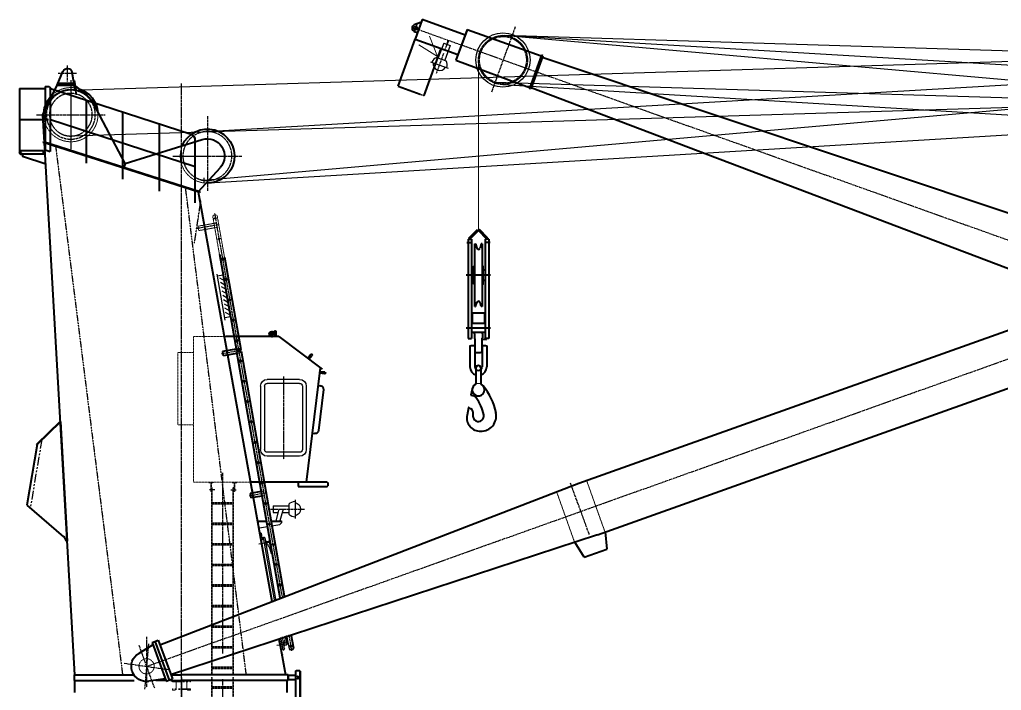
# Model space of a CAD drawing. Header units: millimetres. Extents: x -1838618 to -1600818, y -1770412 to -1553248.
# Drawn here: x -1774451 to -1760213, y -1637180 to -1627454 of the extents above; entities that cross this region are included whole.
import ezdxf

# ---------------------------------------------------------------- set-up
doc = ezdxf.new("R2010")
doc.units = ezdxf.units.MM
doc.header["$LTSCALE"] = 100
for name, pattern in [('CENTER2', [28.575, 19.05, -3.175, 3.175, -3.175]), ('DASHED', [0.75, 0.5, -0.25]), ('PHANTOM', [2.5, 1.25, -0.25, 0.25, -0.25, 0.25, -0.25])]:
    doc.linetypes.add(name, pattern=pattern)
for name, color, linetype in [('08', 7, 'Continuous'), ('CENTER', 6, 'CENTER2'), ('THIN_LINE', 255, 'Continuous')]:
    doc.layers.add(name, color=color, linetype=linetype)
for name, color, linetype, lineweight in [('Dashed', 8, 'DASHED', 20), ('Dimension', 2, 'Continuous', 15), ('houxj', 170, 'PHANTOM', 18), ('Object', 4, 'Continuous', 40), ('Phantom', 7, 'PHANTOM', 25)]:
    doc.layers.add(name, color=color, linetype=linetype, lineweight=lineweight)

# ---------------------------------------------------------------- blocks, each defined once
blk = doc.blocks.new('COOLER DUCT-1')
at = {"layer": 'Dashed'}
for p, q in [((-350, -300), (-550, -1180)), ((-358, -307), (-352, -308))]:
    blk.add_line(p, q, dxfattribs=at)
at = {"layer": 'Object'}
for p, q in [((-4, 5), (-367, -307)), ((0, 0), (-4, 5)), ((0, 0), (0, -1730)), ((0, 0), (-363, -311)), ((-358, -307), (-556, -1179)), ((-363, -311), (-367, -307)), ((-550, -1180), (-556, -1179)), ((-46, -1665), (-550, -1180)), ((-10, -1730), (-22, -1700)), ((-10, -1730), (0, -1730))]:
    blk.add_line(p, q, dxfattribs=at)
blk.add_arc((-115, -1737), 100, 21.8014, 46.1233, dxfattribs=at)
at = {"layer": 'Phantom'}
blk.add_line((-286, -245), (-508, -1220), dxfattribs=at)
blk = doc.blocks.new('A$C271625B8')
at = {"layer": '08', "color": 31, "ltscale": 0.02}
for p, q in [((-326, 18463), (-24137, 20561)), ((1604, 19768), (-24116, 20560)), ((-355, 19167), (-24116, 20560)), ((-24926, 20485), (-24935, 20488)), ((-24249, 19885), (1604, 19103)), ((-24137, 19851), (-397, 18420))]:
    blk.add_line(p, q, dxfattribs=at)
blk.add_circle((-326, 18463), 1.73, dxfattribs=at)
at = {"layer": 'CENTER', "color": 31, "ltscale": 0.02}
for p, q in [((506, 11413), (-25455, 20676)), ((-25383, 20729), (-25423, 20621)), ((-23958, 20689), (-24303, 19741)), ((-24937, 20470), (-24978, 20356)), ((-24999, 20298), (-25105, 20008)), ((1656, 20126), (1656, 19896)), ((1790, 20013), (1518, 20013)), ((4, 19864), (4, 8600)), ((1604, 19913), (1604, 18913)), ((1604, 19864), (1604, 19019)), ((1604, 19864), (1604, 18934)), ((-376, 19393), (-376, 18393)), ((2104, 19413), (1104, 19413)), ((124, 18813), (-876, 18813)), ((124, 18813), (-876, 18813)), ((4, 18813), (-376, 18813)), ((-291, 18463), (-376, 18463)), ((-376, 18403), (-376, 18303)), ((-326, 18497), (-326, 18428)), ((-480, 17978), (-1459, 12422)), ((-529, 17814), (-226, 17761)), ((-516, 17914), (-467, 17905)), ((-569, 17618), (-519, 17610)), ((-621, 17323), (-571, 17314)), ((-673, 17027), (-624, 17019)), ((-725, 16732), (-676, 16723)), ((-777, 16436), (-728, 16428)), ((-1353, 16236), (-1267, 16236)), ((-1309, 16277), (-1309, 16181)), ((-829, 16141), (-780, 16132)), ((-872, 15996), (-579, 15945)), ((-881, 15846), (-832, 15837)), ((-1479, 15618), (-1479, 14416)), ((-933, 15550), (-884, 15541)), ((-985, 15255), (-936, 15246)), ((-1037, 14959), (-988, 14951)), ((-1090, 14664), (-1040, 14655)), ((-1142, 14368), (-1092, 14360)), ((-597, 14220), (-597, 11598)), ((-5639, 14073), (-5911, 13326)), ((-1194, 14073), (-1144, 14064)), ((-715, 13972), (-792, 13972)), ((-483, 13972), (-406, 13972)), ((-1215, 13924), (-981, 13883)), ((-1475, 13692), (-1784, 13692)), ((-1292, 13692), (-1413, 13692)), ((-1246, 13778), (-1197, 13769)), ((-1298, 13482), (-1249, 13473)), ((-1350, 13187), (-1301, 13178)), ((-1122, 13188), (-1290, 13218)), ((-1402, 12891), (-1353, 12882)), ((-1454, 12596), (-1405, 12587)), ((-1557, 11870), (-1598, 11636)), ((506, 11839), (506, 11106)), ((-1610, 11709), (-1561, 11701)), ((-1382, 11718), (-1550, 11747)), ((618, 11720), (393, 11101)), ((478, 11739), (535, 11082)), ((830, 11459), (178, 11366)), ((-597, 11229), (-597, 8900))]:
    blk.add_line(p, q, dxfattribs=at)
at = {"layer": 'CENTER', "color": 31}
blk.add_line((0, 11250), (0, 6730), dxfattribs=at)
at = {"layer": 'CENTER', "color": 31, "ltscale": 0.02}
for centre, radius in [((-24137, 20206), 355), ((-24137, 20206), 340), ((1604, 19413), 355), ((1604, 19413), 310), ((-376, 18813), 355)]:
    blk.add_circle(centre, radius, dxfattribs=at)
at = {"layer": 'Dashed', "color": 31, "ltscale": 0.02}
for p, q in [((1519, 19708), (1529, 19770)), ((1531, 19706), (1519, 19708)), ((1531, 19706), (1542, 19772)), ((2316, 18835), (2302, 18835)), ((-518, 17949), (-624, 17347)), ((-500, 17962), (-518, 17949)), ((-500, 17962), (-466, 17956)), ((-454, 17938), (-466, 17956)), ((-454, 17938), (-551, 17388)), ((-504, 17843), (-515, 17779)), ((-490, 17923), (-505, 17912)), ((-505, 17912), (-494, 17896)), ((-504, 17843), (-472, 17837)), ((-479, 17907), (-494, 17896)), ((-490, 17923), (-479, 17907)), ((-472, 17837), (-240, 17796)), ((-515, 17779), (-483, 17773)), ((-483, 17773), (-251, 17732)), ((-240, 17796), (-251, 17732)), ((-542, 17627), (-557, 17616)), ((-557, 17616), (-546, 17601)), ((-531, 17612), (-546, 17601)), ((-542, 17627), (-531, 17612)), ((-642, 16196), (-173, 16196)), ((-173, 16196), (-173, 14084)), ((-854, 15983), (-858, 15961)), ((-858, 15961), (-804, 15951)), ((-847, 16025), (-851, 16003)), ((-847, 16025), (-793, 16015)), ((-173, 15965), (52, 15965)), ((52, 15965), (52, 14915)), ((-173, 14915), (52, 14915)), ((-5878, 14103), (-6140, 13369)), ((-1014, 14084), (-173, 14084)), ((-804, 14084), (-804, 14072)), ((-734, 14072), (-804, 14072)), ((-773, 14072), (-773, 13947)), ((-764, 14072), (-764, 13947)), ((-749, 14007), (-758, 14007)), ((-756, 14007), (-756, 11292)), ((-747, 14007), (-747, 11292)), ((-734, 14084), (-734, 14072)), ((-465, 14084), (-465, 14072)), ((-465, 14072), (-395, 14072)), ((-449, 14007), (-440, 14007)), ((-447, 14007), (-447, 11292)), ((-438, 14007), (-438, 11292)), ((-434, 14072), (-434, 13947)), ((-425, 14072), (-425, 13947)), ((-395, 14084), (-395, 14072)), ((-5442, 13942), (-5700, 13218)), ((-1189, 13953), (-1201, 13889)), ((-1201, 13889), (-1169, 13883)), ((-1189, 13953), (-1157, 13947)), ((-773, 13947), (-764, 13947)), ((-425, 13947), (-434, 13947)), ((-447, 13791), (-747, 13791)), ((-447, 13778), (-747, 13778)), ((-447, 13765), (-747, 13765)), ((-447, 13493), (-747, 13493)), ((-447, 13480), (-747, 13480)), ((-447, 13466), (-747, 13466)), ((-447, 13195), (-747, 13195)), ((-447, 13181), (-747, 13181)), ((-447, 13168), (-747, 13168)), ((-447, 12896), (-747, 12896)), ((-447, 12883), (-747, 12883)), ((-447, 12870), (-747, 12870)), ((-447, 12598), (-747, 12598)), ((-447, 12585), (-747, 12585)), ((-447, 12571), (-747, 12571)), ((-447, 12300), (-747, 12300)), ((-447, 12286), (-747, 12286)), ((-447, 12273), (-747, 12273)), ((-447, 12001), (-747, 12001)), ((-447, 11988), (-747, 11988)), ((-447, 11975), (-747, 11975)), ((-447, 11703), (-747, 11703)), ((-447, 11690), (-747, 11690)), ((-447, 11676), (-747, 11676)), ((-447, 11405), (-747, 11405)), ((-447, 11391), (-747, 11391)), ((-769, 11292), (-778, 11292)), ((-747, 11292), (-756, 11292)), ((-756, 11249), (-756, 8906)), ((-756, 11249), (-747, 11249)), ((-447, 11378), (-747, 11378)), ((-747, 11249), (-747, 8906)), ((-460, 11292), (-469, 11292)), ((-438, 11292), (-447, 11292)), ((-447, 11249), (-447, 8906)), ((-438, 11249), (-447, 11249)), ((-438, 11249), (-438, 8906)), ((-447, 11119), (-747, 11119)), ((-447, 11106), (-747, 11106)), ((-447, 11092), (-747, 11092))]:
    blk.add_line(p, q, dxfattribs=at)
blk.add_circle((506, 11413), 110, dxfattribs=at)
for centre, radius, start, end in [((1604, 19413), 393, 47.2025, 107.2172), ((1604, 19413), 393, 175.8033, 3.7759), ((-376, 18813), 393, 273.0079, 22.313), ((-24494, 15740), 35, 180, 0), ((-2077, 15667), 11, 276.7993, 96.7993), ((-24494, 15425), 90, 63.3086, 116.6904)]:
    blk.add_arc(centre, radius, start, end, dxfattribs=at)
at = {"layer": 'Dimension', "color": 31, "ltscale": 0.02}
for p, q in [((-25201, 20554), (-25088, 20255)), ((-25358, 20426), (-25088, 20255)), ((-24494, 20205), (-24494, 17732))]:
    blk.add_line(p, q, dxfattribs=at)
at = {"layer": 'houxj', "color": 31}
for p, q in [((-130, 11199), (130, 11199)), ((-130, 11187), (-130, 11199)), ((130, 11187), (-130, 11187)), ((-80, 11187), (-80, 11087)), ((79, 11187), (79, 11087)), ((130, 11199), (130, 11187)), ((-130, 11087), (130, 11087)), ((-130, 11087), (-130, 11067)), ((-130, 11077), (130, 11077)), ((-130, 11067), (-90, 11067)), ((-90, 11067), (-90, 11077)), ((90, 11067), (90, 11077)), ((130, 11067), (90, 11067)), ((130, 11087), (130, 11067))]:
    blk.add_line(p, q, dxfattribs=at)
at = {"layer": 'Object', "color": 31, "ltscale": 0.02}
for p, q in [((-25307, 20791), (-25410, 20509)), ((-24687, 20566), (-25307, 20791)), ((-25334, 20748), (-25423, 20714)), ((-25324, 20744), (-25334, 20748)), ((-24657, 20647), (-24819, 20202)), ((-24657, 20647), (-23583, 20264)), ((-25658, 19827), (-25410, 20509)), ((-25423, 20621), (-25376, 20603)), ((-25410, 20509), (-24790, 20284)), ((-24658, 20645), (-24819, 20204)), ((-25282, 19690), (-25034, 20373)), ((-23579, 20274), (-23753, 19795)), ((-23561, 20267), (-23735, 19789)), ((-23561, 20267), (-23579, 20274)), ((-15703, 17613), (-23567, 20242)), ((-24819, 20202), (-23750, 19805)), ((1542, 19772), (1585, 20024)), ((1804, 19843), (1718, 20040)), ((-25658, 19827), (-25602, 19807)), ((-25602, 19807), (-25339, 19711)), ((-23735, 19789), (-23753, 19795)), ((-23726, 19805), (-15970, 16865)), ((1540, 19831), (1373, 19696)), ((1529, 19770), (1552, 19905)), ((1564, 19903), (1552, 19905)), ((1804, 19843), (1554, 19843)), ((1793, 19868), (1558, 19868)), ((2009, 19413), (1804, 19843)), ((1917, 19821), (1902, 19806)), ((1902, 19806), (1902, 18877)), ((1977, 19821), (1917, 19821)), ((1977, 19821), (1977, 18901)), ((-141, 19125), (1914, 19791)), ((2347, 19791), (1977, 19791)), ((2347, 19791), (2347, 18866)), ((814, 18707), (1276, 19573)), ((1384, 19619), (1384, 18710)), ((2009, 19413), (1933, 19571)), ((854, 19448), (854, 18477)), ((1986, 19012), (2009, 19413)), ((-185, 18661), (1897, 19336)), ((324, 19276), (324, 18305)), ((2347, 19341), (1930, 19341)), ((814, 18707), (-302, 19051)), ((-269, 18294), (2003, 19018)), ((-266, 18286), (2006, 19009)), ((-196, 19049), (-196, 18136)), ((1545, 11290), (1986, 19003)), ((2006, 19009), (2003, 19018)), ((1977, 18901), (1902, 18877)), ((1968, 18696), (2306, 18806)), ((2316, 18846), (1977, 18846)), ((2336, 18896), (2006, 18896)), ((2006, 18896), (2006, 18846)), ((2306, 18846), (2306, 18806)), ((2336, 18896), (2336, 18866)), ((814, 18707), (834, 18645)), ((-247, 18301), (-560, 18644)), ((-1317, 12353), (-249, 18291)), ((-269, 18294), (-266, 18286)), ((-24630, 17622), (-24507, 17746)), ((-24617, 17609), (-24493, 17732)), ((-24507, 17746), (-24493, 17732)), ((-24479, 17746), (-24493, 17732)), ((-24369, 17609), (-24493, 17732)), ((-24356, 17622), (-24479, 17746)), ((-24662, 17559), (-24593, 17559)), ((-24643, 17609), (-24643, 16169)), ((-24643, 17609), (-24593, 17609)), ((-24630, 17622), (-24617, 17609)), ((-24593, 17609), (-24593, 16169)), ((-24547, 16629), (-24547, 17539)), ((-24547, 17539), (-24535, 17539)), ((-24535, 17539), (-24516, 17477)), ((-24451, 17539), (-24470, 17477)), ((-24440, 17539), (-24451, 17539)), ((-24440, 17539), (-24440, 16629)), ((-24393, 17609), (-24393, 16169)), ((-24343, 17609), (-24393, 17609)), ((-24324, 17559), (-24393, 17559)), ((-24356, 17622), (-24369, 17609)), ((-24343, 17609), (-24343, 16169)), ((-5765, 14071), (-15703, 17614)), ((-551, 17388), (-797, 15993)), ((-624, 17347), (-860, 16007)), ((-594, 17332), (-609, 17321)), ((-609, 17321), (-598, 17305)), ((-583, 17316), (-598, 17305)), ((-594, 17332), (-583, 17316)), ((-24593, 17159), (-24561, 17159)), ((-24561, 17214), (-24547, 17222)), ((-24561, 16954), (-24561, 17214)), ((-24425, 17214), (-24440, 17222)), ((-24425, 16954), (-24425, 17214)), ((-24393, 17159), (-24425, 17159)), ((-24316, 17084), (-24671, 17084)), ((-24593, 17009), (-24561, 17009)), ((-24561, 16954), (-24547, 16945)), ((-24425, 16954), (-24440, 16945)), ((-24393, 17009), (-24425, 17009)), ((-607, 17085), (-713, 16480)), ((-646, 17036), (-661, 17025)), ((-661, 17025), (-650, 17010)), ((-635, 17021), (-650, 17010)), ((-646, 17036), (-635, 17021)), ((-6032, 13322), (-15970, 16865)), ((-24535, 16629), (-24516, 16691)), ((-24451, 16629), (-24470, 16691)), ((-698, 16741), (-713, 16730)), ((-713, 16730), (-703, 16714)), ((-687, 16725), (-703, 16714)), ((-698, 16741), (-687, 16725)), ((-24582, 16539), (-24404, 16539)), ((-24582, 16539), (-24582, 16384)), ((-24547, 16629), (-24535, 16629)), ((-24440, 16629), (-24451, 16629)), ((-24404, 16539), (-24404, 16384)), ((-24394, 16384), (-24592, 16384)), ((-750, 16445), (-766, 16434)), ((-766, 16434), (-755, 16419)), ((-739, 16430), (-755, 16419)), ((-750, 16445), (-739, 16430)), ((-24316, 16319), (-24671, 16319)), ((-24394, 16254), (-24593, 16254)), ((-24551, 16234), (-24546, 16254)), ((-24551, 16234), (-24551, 16177)), ((-24436, 16234), (-24441, 16254)), ((-24436, 16234), (-24436, 16177)), ((-1370, 16266), (-1370, 16196)), ((-1348, 16266), (-1348, 16196)), ((-24643, 16169), (-24593, 16169)), ((-24545, 16162), (-24545, 15974)), ((-24443, 16162), (-24443, 15974)), ((-24343, 16169), (-24393, 16169)), ((-1411, 16196), (-2041, 15723)), ((-1411, 16196), (-642, 16196)), ((-1344, 16231), (-1344, 16196)), ((-1274, 16231), (-1274, 16196)), ((-802, 16150), (-818, 16139)), ((-818, 16139), (-807, 16123)), ((-791, 16134), (-807, 16123)), ((-802, 16150), (-791, 16134)), ((-24616, 16062), (-24616, 15757)), ((-24546, 16062), (-24546, 15757)), ((-24441, 16062), (-24441, 15757)), ((-24371, 16062), (-24371, 15757)), ((-865, 15982), (-1490, 12434)), ((-800, 15973), (-1429, 12410)), ((-861, 15984), (-865, 15982)), ((-861, 15984), (-800, 15973)), ((-858, 16004), (-860, 16007)), ((-858, 16004), (-797, 15993)), ((-851, 16003), (-854, 15983)), ((-804, 15951), (-605, 15916)), ((-793, 16015), (-593, 15980)), ((-593, 15980), (-605, 15916)), ((-1849, 15867), (-1891, 15923)), ((-1832, 15880), (-1874, 15936)), ((-854, 15854), (-870, 15844)), ((-870, 15844), (-859, 15828)), ((-843, 15839), (-859, 15828)), ((-854, 15854), (-843, 15839)), ((-24529, 15740), (-24529, 15519)), ((-24459, 15740), (-24459, 15519)), ((-2078, 15678), (-2009, 15686)), ((-2076, 15656), (-2006, 15664)), ((-1814, 14084), (-2015, 15742)), ((-2006, 15664), (-2009, 15686)), ((-906, 15559), (-922, 15548)), ((-922, 15548), (-911, 15533)), ((-895, 15543), (-911, 15533)), ((-906, 15559), (-895, 15543)), ((-24584, 15432), (-24601, 15347)), ((-24582, 15442), (-24584, 15432)), ((-2058, 15428), (-1987, 14832)), ((-1984, 15487), (-2015, 15483)), ((-24572, 15338), (-24598, 15343)), ((-958, 15264), (-974, 15253)), ((-974, 15253), (-963, 15237)), ((-947, 15248), (-963, 15237)), ((-958, 15264), (-947, 15248)), ((-24637, 15162), (-24658, 15056)), ((-24602, 15149), (-24633, 15165)), ((-24574, 15104), (-24574, 15045)), ((-1010, 14968), (-1026, 14957)), ((-1026, 14957), (-1015, 14942)), ((-1000, 14953), (-1015, 14942)), ((-1010, 14968), (-1000, 14953)), ((-1893, 14793), (-1932, 14788)), ((-1063, 14673), (-1078, 14662)), ((-1063, 14673), (-1052, 14657)), ((-1078, 14662), (-1067, 14646)), ((-1052, 14657), (-1067, 14646)), ((-1115, 14377), (-1130, 14366)), ((-1130, 14366), (-1119, 14351)), ((-1104, 14362), (-1119, 14351)), ((-1115, 14377), (-1104, 14362)), ((312, 11724), (-5765, 14071)), ((-2112, 14084), (-2122, 14074)), ((-2122, 14074), (-2122, 14029)), ((-2112, 14019), (-2122, 14029)), ((-2112, 14084), (-1014, 14084)), ((-1693, 14019), (-2112, 14019)), ((-1693, 14084), (-1693, 14019)), ((-1167, 14082), (-1182, 14071)), ((-1182, 14071), (-1171, 14055)), ((-1156, 14066), (-1171, 14055)), ((-1167, 14082), (-1156, 14066)), ((-1169, 13883), (-1006, 13855)), ((-1157, 13947), (-995, 13919)), ((-995, 13919), (-1006, 13855)), ((-1219, 13786), (-1234, 13775)), ((-1234, 13775), (-1223, 13760)), ((-1208, 13771), (-1223, 13760)), ((-1219, 13786), (-1208, 13771)), ((-6143, 13362), (-6170, 13114)), ((157, 11297), (-6032, 13323)), ((-5840, 12996), (-6170, 13114)), ((-5840, 12996), (-5703, 13212)), ((-1375, 12900), (-1391, 12889)), ((-1391, 12889), (-1380, 12874)), ((-1364, 12885), (-1380, 12874)), ((-1375, 12900), (-1364, 12885)), ((-1427, 12605), (-1443, 12594)), ((-1443, 12594), (-1432, 12578)), ((-1416, 12589), (-1432, 12578)), ((-1427, 12605), (-1416, 12589)), ((-1588, 11881), (-1624, 11676)), ((-1413, 11822), (-1507, 11290)), ((-1612, 11659), (-1624, 11676)), ((-1583, 11718), (-1599, 11707)), ((-1599, 11707), (-1588, 11692)), ((-1573, 11703), (-1588, 11692)), ((-1583, 11718), (-1573, 11703)), ((337, 11794), (132, 11230)), ((384, 11777), (178, 11213)), ((426, 11761), (221, 11198)), ((426, 11761), (337, 11794)), ((413, 11726), (620, 11601)), ((-1612, 11659), (-1577, 11653)), ((-1560, 11665), (-1577, 11653)), ((-1546, 11290), (4, 11290)), ((-1546, 11290), (-1546, 11208)), ((-1544, 11290), (6, 11290)), ((-1544, 11290), (-1544, 11208)), ((152, 11290), (4, 11290)), ((154, 11290), (6, 11290)), ((1554, 11290), (687, 11290)), ((1556, 11290), (689, 11290)), ((1554, 11290), (1554, 11208)), ((1556, 11290), (1556, 11208)), ((-1546, 11208), (4, 11208)), ((-1544, 11208), (6, 11208)), ((-1531, 11033), (-1531, 11208)), ((152, 11208), (4, 11208)), ((154, 11208), (6, 11208)), ((221, 11198), (132, 11230)), ((370, 11211), (223, 11211)), ((372, 11211), (226, 11211)), ((234, 11233), (472, 11196)), ((1554, 11208), (687, 11208)), ((1556, 11208), (689, 11208)), ((1544, 11033), (1544, 11208))]:
    blk.add_line(p, q, dxfattribs=at)
at = {"layer": 'Object', "color": 31, "ltscale": 0.02, "extrusion": (0, 0, -1)}
for p, q in [((-1721, 11341), (-1711, 11351)), ((-1721, 11341), (-1721, 10011)), ((-1719, 11341), (-1709, 11351)), ((-1719, 11341), (-1719, 10011)), ((-1666, 11351), (-1711, 11351)), ((-1664, 11351), (-1709, 11351)), ((-1656, 11341), (-1666, 11351)), ((-1654, 11341), (-1664, 11351)), ((-1656, 11341), (-1656, 10011)), ((-1546, 11284), (-1656, 11284)), ((-1654, 11341), (-1654, 10011)), ((-1544, 11284), (-1654, 11284)), ((-1656, 11219), (-1546, 11219)), ((-1654, 11219), (-1544, 11219))]:
    blk.add_line(p, q, dxfattribs=at)
at = {"layer": 'Object', "color": 31, "ltscale": 0.02}
for centre, radius in [((-25405, 20667), 25), ((-1309, 16236), 15)]:
    blk.add_circle(centre, radius, dxfattribs=at)
for centre, radius, start, end in [((-25405, 20667), 50, 110.5377, 250), ((1654, 20013), 70, 23.4393, 170.3226), ((1604, 19413), 393, 107.2172, 175.8033), ((1604, 19413), 365, 25.6792, 153.8629), ((1604, 19413), 393, 3.7759, 47.2025), ((-376, 18813), 393, 22.313, 273.0079), ((-116, 19049), 80, 107.9645, 180), ((-376, 18813), 250, 72.869, 222.4519), ((2316, 18866), 20, 270, 0), ((2316, 18866), 31, 270, 0), ((-24493, 17484), 24, 180, 342.9256), ((-24493, 16684), 24, 17.0744, 180.0001), ((-1359, 16266), 11, 360, 180), ((-1309, 16231), 35, 360, 180), ((-24541, 16177), 10, 180, 227.5461), ((-24555, 16162), 10, 360, 47.5461), ((-24433, 16162), 10, 132.4539, 180), ((-24446, 16177), 10, 312.4539, 0), ((-24494, 16088), 125, 245.9207, 294.0793), ((-1883, 15929), 11, 36.8699, 216.8699), ((-24494, 15757), 122, 179.9257, 253.3983), ((-24494, 15757), 52.5, 180, 0), ((-24494, 15740), 35, 360, 180), ((-24494, 15757), 122, 286.6017, 0.0743), ((-2077, 15667), 11, 96.9048, 276.9048), ((-2077, 15667), 11, 96.7993, 276.7993), ((-24494, 15425), 89, 180, 59.6959), ((-24494, 15425), 89, 120.3041, 180), ((-24494, 15425), 90, 116.6909, 168.8757), ((-24549, 15519), 20, 300.3041, 0), ((-24439, 15519), 20, 180, 239.6959), ((-24494, 15425), 90, 39.3016, 63.3091), ((-25120, 14912), 900, 11.3346, 39.3016), ((-2009, 15434), 50, 96.7993, 186.7993), ((-24598, 15346), 3, 168.8723, 258.8723), ((-24581, 15268), 70, 34.6657, 83.0914), ((-25099, 14910), 700, 12.5589, 34.6657), ((-24634, 15162), 3, 63.9938, 180), ((-24624, 15104), 50, 0, 63.9938), ((-24466, 15018), 196, 168.8757, 271.2731), ((-24494, 15045), 80, 180, 12.5589), ((-24457, 15045), 223, 268.8064, 11.3346), ((-1938, 14838), 50, 186.7994, 276.7993), ((506, 11413), 220, 261.0137, 58.9863)]:
    blk.add_arc(centre, radius, start, end, dxfattribs=at)
at = {"layer": 'Object', "color": 31, "ltscale": 0.02, "extrusion": (0, 0, -1)}
for centre in [(1689, 11251), (1686, 11251)]:
    blk.add_arc(centre, 13.5, 180, 158.3709, dxfattribs=at)
at = {"layer": 'Object', "color": 31, "ltscale": 0.02}
for points, knots in [([(-24371, 16149), (-24383, 16151), (-24406, 16156), (-24429, 16151), (-24441, 16149)], [0, 0, 0, 0, 35.355477, 70.710502, 70.710502, 70.710502, 70.710502]), ([(-24616, 16062), (-24604, 16064), (-24581, 16069), (-24558, 16064), (-24546, 16062)], [0, 0, 0, 0, 35.355215, 70.710248, 70.710248, 70.710248, 70.710248]), ([(-24441, 16062), (-24429, 16064), (-24406, 16069), (-24383, 16064), (-24371, 16062)], [0, 0, 0, 0, 35.355215, 70.710248, 70.710248, 70.710248, 70.710248])]:
    blk.add_open_spline(points, degree=3, knots=knots, dxfattribs=at)
at = {"layer": 'Phantom', "color": 31, "ltscale": 0.02}
for p, q in [((-25339, 19711), (-25282, 19690)), ((1825, 18951), (854, 11290)), ((-941, 11290), (-60, 18351)), ((-189, 17549), (-283, 18178)), ((-1300, 14084), (-1309, 14084)), ((-1034, 13955), (-1044, 13957))]:
    blk.add_line(p, q, dxfattribs=at)
at = {"layer": 'THIN_LINE', "color": 31, "ltscale": 0.02}
for p, q in [((-24996, 20452), (-25075, 20236)), ((-24996, 20452), (-24902, 20418)), ((-24902, 20418), (-24981, 20202)), ((-24935, 20488), (-24953, 20437)), ((-24953, 20437), (-24945, 20434)), ((-24926, 20485), (-24945, 20434)), ((-25095, 20244), (-24961, 20195)), ((-25186, 20181), (-24932, 20088)), ((-513, 17099), (-630, 16435)), ((-565, 16985), (-631, 16947)), ((-554, 17048), (-620, 17010)), ((-607, 17085), (-520, 17069)), ((-588, 16860), (-653, 16821)), ((-577, 16922), (-642, 16884)), ((-621, 16671), (-686, 16633)), ((-610, 16734), (-675, 16696)), ((-599, 16797), (-664, 16759)), ((-707, 16506), (-641, 16544)), ((-696, 16569), (-630, 16607)), ((-713, 16480), (-627, 16465)), ((-1714, 15574), (-1244, 15574)), ((-1811, 15477), (-1811, 14557)), ((-1754, 15477), (-1754, 14557)), ((-1714, 15517), (-1244, 15517)), ((-1204, 15477), (-1204, 14557)), ((-1147, 15477), (-1147, 14557)), ((-1714, 14517), (-1244, 14517)), ((-1714, 14460), (-1244, 14460)), ((-1649, 13827), (-1649, 13557)), ((-1559, 13763), (-1559, 13620)), ((-1329, 13742), (-1559, 13742)), ((-1413, 13692), (-1475, 13692)), ((-1475, 13692), (-1429, 13522)), ((-1413, 13692), (-1367, 13522)), ((-1329, 13742), (-1329, 13642)), ((-1461, 13642), (-1559, 13642)), ((-1329, 13642), (-1399, 13642)), ((-1449, 13522), (-1449, 13492)), ((-1299, 13522), (-1449, 13522)), ((-1300, 13513), (-1449, 13513)), ((-1429, 13469), (-1449, 13492)), ((-1311, 13451), (-1429, 13469)), ((-1271, 13491), (-1286, 13480)), ((-1286, 13480), (-1276, 13464)), ((-1260, 13475), (-1276, 13464)), ((-1271, 13491), (-1260, 13475)), ((-1131, 13424), (-1247, 13441)), ((-1115, 13513), (-1234, 13513)), ((-1113, 13522), (-1233, 13522)), ((-1209, 13275), (-1365, 12385)), ((-1186, 13283), (-1346, 12377)), ((-1186, 13283), (-1195, 13284)), ((-1161, 13249), (-1191, 13254)), ((-1179, 13262), (-1190, 13264)), ((-1155, 13342), (-1168, 13271)), ((-1144, 13348), (-1147, 13348)), ((-1323, 13196), (-1339, 13185)), ((-1339, 13185), (-1328, 13169)), ((-1312, 13180), (-1328, 13169)), ((-1323, 13196), (-1312, 13180)), ((-1288, 13157), (-1317, 13060)), ((-1273, 13144), (-1299, 13055)), ((-1281, 13164), (-1288, 13157)), ((-1270, 13222), (-1280, 13167)), ((-1257, 13159), (-1273, 13144)), ((-1229, 13224), (-1258, 13230)), ((-1252, 13178), (-1255, 13163)), ((-1228, 13231), (-1236, 13184)), ((-1233, 13183), (-1236, 13184)), ((-1235, 13190), (-1235, 13190)), ((-1224, 13232), (-1233, 13182)), ((-1233, 13182), (-1231, 13179)), ((-1222, 13233), (-1231, 13179)), ((-1226, 13178), (-1231, 13179)), ((-1224, 13230), (-1228, 13231)), ((-1222, 13233), (-1224, 13232)), ((-1216, 13232), (-1222, 13233)), ((-1526, 11860), (-1560, 11665)), ((-1531, 11830), (-1406, 11808)), ((-1527, 11803), (-1523, 11859)), ((-1508, 11811), (-1506, 11853)), ((-1462, 11839), (-1492, 11666)), ((-1474, 11651), (-1442, 11832)), ((-1542, 11766), (-1418, 11744)), ((-1532, 11737), (-1522, 11791)), ((-1523, 11795), (-1527, 11803)), ((-1494, 11720), (-1524, 11725)), ((-1498, 11791), (-1508, 11811)), ((-1500, 11772), (-1497, 11787)), ((-1495, 11713), (-1487, 11761)), ((-1492, 11713), (-1495, 11713)), ((-1492, 11711), (-1483, 11762)), ((-1491, 11709), (-1492, 11711)), ((-1491, 11709), (-1481, 11763)), ((-1485, 11708), (-1491, 11709)), ((-1488, 11754), (-1488, 11754)), ((-1484, 11760), (-1487, 11761)), ((-1483, 11762), (-1481, 11763)), ((-1475, 11762), (-1481, 11763)), ((-1406, 11808), (-1418, 11744)), ((-1474, 11651), (-1483, 11652)), ((-1461, 11667), (-1471, 11669)), ((-1465, 11584), (-1452, 11655)), ((-1456, 11575), (-1459, 11575))]:
    blk.add_line(p, q, dxfattribs=at)
blk.add_circle((-24137, 20206), 394, dxfattribs=at)
for centre, radius, start, end in [((-25059, 20135), 115, 108.5, 160), ((-25053, 20150), 96.4, 169.7982, 330.2018), ((-25059, 20135), 115, 340, 31.5), ((-1714, 15477), 97, 90, 180), ((-1244, 15477), 97, 0, 90), ((-1714, 15477), 40, 90, 180), ((-1244, 15477), 40, 0, 90), ((-1714, 14557), 97, 180, 270), ((-1714, 14557), 40, 180, 270), ((-1244, 14557), 40, 270, 0), ((-1244, 14557), 97, 270, 0), ((-1632, 13692), 96.4, 99.7982, 260.2018), ((-1649, 13692), 115, 38.5, 90), ((-1649, 13692), 115, 270, 321.5), ((-1197, 13273), 11.5, 80, 170), ((-1177, 13272), 10, 260, 350), ((-1148, 13341), 7, 80, 170), ((-1285, 13168), 6, 313.1301, 350), ((-1260, 13220), 10, 80, 170), ((-1261, 13164), 6, 313.1301, 350), ((-1237, 13175), 15, 80, 170), ((-1308, 13057), 9, 170, 343.7623), ((-1522, 11735), 10, 170, 260), ((-1528, 11792), 6, 350, 26.8699), ((-1485, 11769), 15, 170, 260), ((-1503, 11788), 6, 350, 26.8699), ((-1481, 11664), 11.5, 170, 260), ((-1458, 11582), 7, 170, 260), ((-1462, 11657), 10, 350, 80)]:
    blk.add_arc(centre, radius, start, end, dxfattribs=at)
at = {"layer": 'Object', "color": 31, "ltscale": 0.02, "xscale": -1, "rotation": 356.7336053974764}
blk.add_blockref('COOLER DUCT-1', (1755, 14958), dxfattribs=at)

msp = doc.modelspace()

# ---------------------------------------------------------------- block references
at = {"xscale": -1}
msp.add_blockref('A$C271625B8', (-1772104.3, -1648245.3), dxfattribs=at)
msp.add_blockref('A$C271625B8', (-1743304.3, -1648245.3))

doc.saveas('drawing.dxf')
